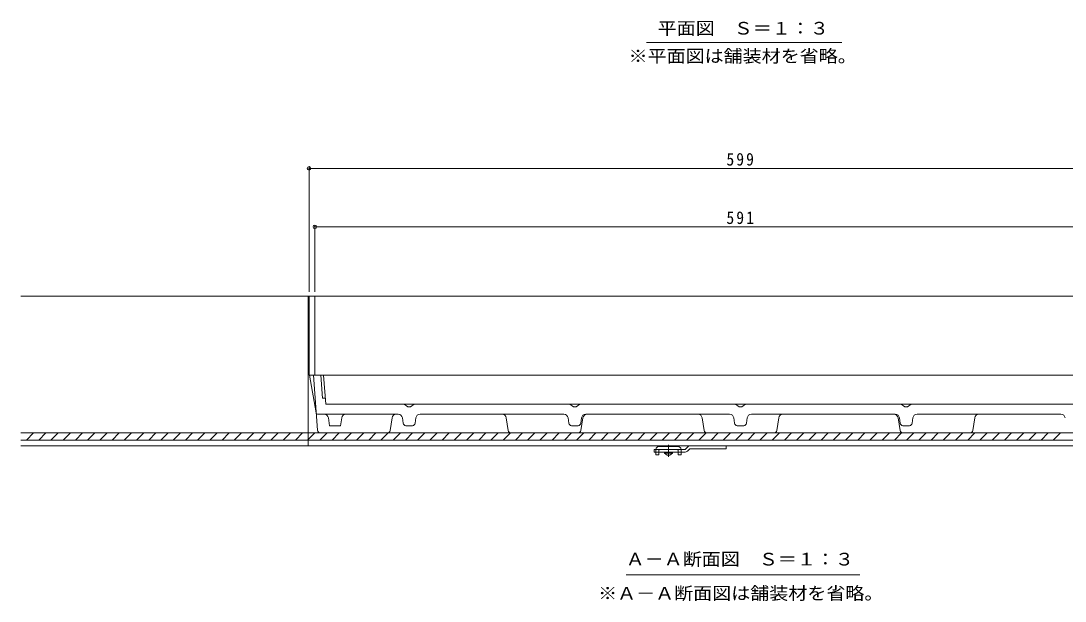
# Model space of a CAD drawing. Units: millimetres at full size, sheet at 1:3; details may follow other scales. Extents: x -1121 to 1153, y -824 to 816.
# Drawn here: x -1088 to -363, y -597 to -194 of the extents above; entities that cross this region are included whole.
import ezdxf
from ezdxf.enums import TextEntityAlignment as Align

# ---------------------------------------------------------------- set-up
doc = ezdxf.new("R2010")
doc.units = ezdxf.units.MM
doc.header["$LTSCALE"] = 3
doc.header["$PDMODE"] = 32
doc.header["$PDSIZE"] = 2.4
doc.linetypes.add('CHAIN1', pattern=[8, 5, -1, 1, -1])
doc.linetypes.add('DASHED2', pattern=[3, 2, -1])
for name, color, linetype, lineweight in [('4-1', 2, 'Continuous', 9), ('4-2', 3, 'Continuous', 9), ('4-4', 7, 'Continuous', 9), ('4-5', 7, 'Continuous', 9), ('4-9', 3, 'Continuous', 9)]:
    doc.layers.add(name, color=color, linetype=linetype, lineweight=lineweight)
doc.styles.add('ＭＳ ゴシック', font='')
doc.styles.get('ＭＳ ゴシック').set_extended_font_data('MS Gothic')

msp = doc.modelspace()

# ---------------------------------------------------------------- linework, layer by layer
at = {"layer": '4-1'}
for p, q in [((-888.18, -385.434), (-1087.68, -385.434)), ((-88.68, -385.434), (-888.18, -385.434)), ((-888.18, -489.434), (-888.18, -385.434)), ((-1083.808, -485.434), (-1078.808, -480.434)), ((-1075.323, -485.434), (-1070.323, -480.434)), ((-1066.838, -485.434), (-1061.838, -480.434)), ((-1058.352, -485.434), (-1053.352, -480.434)), ((-1049.867, -485.434), (-1044.867, -480.434)), ((-1041.382, -485.434), (-1036.382, -480.434)), ((-1032.896, -485.434), (-1027.896, -480.434)), ((-1024.411, -485.434), (-1019.411, -480.434)), ((-1015.926, -485.434), (-1010.926, -480.434)), ((-1007.441, -485.434), (-1002.441, -480.434)), ((-998.955, -485.434), (-993.955, -480.434)), ((-990.47, -485.434), (-985.47, -480.434)), ((-981.985, -485.434), (-976.985, -480.434)), ((-973.5, -485.434), (-968.499, -480.434)), ((-965.014, -485.434), (-960.014, -480.434)), ((-956.529, -485.434), (-951.529, -480.434)), ((-948.044, -485.434), (-943.044, -480.434)), ((-939.558, -485.434), (-934.558, -480.434)), ((-931.073, -485.434), (-926.073, -480.434)), ((-922.588, -485.434), (-917.588, -480.434)), ((-914.103, -485.434), (-909.102, -480.434)), ((-905.617, -485.434), (-900.617, -480.434)), ((-897.132, -485.434), (-892.132, -480.434)), ((-888.647, -485.434), (-883.647, -480.434)), ((-880.161, -485.434), (-875.161, -480.434)), ((-871.676, -485.434), (-866.676, -480.434)), ((-863.191, -485.434), (-858.191, -480.434)), ((-854.706, -485.434), (-849.705, -480.434)), ((-846.22, -485.434), (-841.22, -480.434)), ((-837.735, -485.434), (-832.735, -480.434)), ((-829.25, -485.434), (-824.25, -480.434)), ((-820.764, -485.434), (-815.764, -480.434)), ((-812.279, -485.434), (-807.279, -480.434)), ((-803.794, -485.434), (-798.794, -480.434)), ((-795.309, -485.434), (-790.309, -480.434)), ((-786.823, -485.434), (-781.823, -480.434)), ((-778.338, -485.434), (-773.338, -480.434)), ((-769.853, -485.434), (-764.853, -480.434)), ((-761.367, -485.434), (-756.367, -480.434)), ((-752.882, -485.434), (-747.882, -480.434)), ((-744.397, -485.434), (-739.397, -480.434)), ((-735.912, -485.434), (-730.912, -480.434)), ((-727.426, -485.434), (-722.426, -480.434)), ((-718.941, -485.434), (-713.941, -480.434)), ((-710.456, -485.434), (-705.456, -480.434)), ((-701.971, -485.434), (-696.97, -480.434)), ((-693.485, -485.434), (-688.485, -480.434)), ((-685, -485.434), (-680, -480.434)), ((-676.515, -485.434), (-671.515, -480.434)), ((-668.029, -485.434), (-663.029, -480.434)), ((-659.544, -485.434), (-654.544, -480.434)), ((-651.059, -485.434), (-646.059, -480.434)), ((-642.574, -485.434), (-637.573, -480.434)), ((-634.088, -485.434), (-629.088, -480.434)), ((-625.603, -485.434), (-620.603, -480.434)), ((-617.118, -485.434), (-612.118, -480.434)), ((-608.632, -485.434), (-603.632, -480.434)), ((-600.147, -485.434), (-595.147, -480.434)), ((-591.662, -485.434), (-586.662, -480.434)), ((-583.177, -485.434), (-578.176, -480.434)), ((-574.691, -485.434), (-569.691, -480.434)), ((-566.206, -485.434), (-561.206, -480.434)), ((-557.721, -485.434), (-552.721, -480.434)), ((-549.235, -485.434), (-544.235, -480.434)), ((-540.75, -485.434), (-535.75, -480.434)), ((-532.265, -485.434), (-527.265, -480.434)), ((-523.78, -485.434), (-518.78, -480.434)), ((-515.294, -485.434), (-510.294, -480.434)), ((-506.809, -485.434), (-501.809, -480.434)), ((-498.324, -485.434), (-493.324, -480.434)), ((-489.838, -485.434), (-484.838, -480.434)), ((-481.353, -485.434), (-476.353, -480.434)), ((-472.868, -485.434), (-467.868, -480.434)), ((-464.383, -485.434), (-459.383, -480.434)), ((-455.897, -485.434), (-450.897, -480.434)), ((-447.412, -485.434), (-442.412, -480.434)), ((-438.927, -485.434), (-433.927, -480.434)), ((-430.441, -485.434), (-425.441, -480.434)), ((-421.956, -485.434), (-416.956, -480.434)), ((-413.471, -485.434), (-408.471, -480.434)), ((-404.986, -485.434), (-399.986, -480.434)), ((-396.5, -485.434), (-391.5, -480.434)), ((-388.015, -485.434), (-383.015, -480.434)), ((-379.53, -485.434), (-374.53, -480.434)), ((-371.045, -485.434), (-366.044, -480.434))]:
    msp.add_line(p, q, dxfattribs=at)
at = {"layer": '4-1', "color": 4, "linetype": 'DASHED2'}
for p, q in [((-646.93, -493.934), (-646.93, -491.934)), ((-629.43, -493.934), (-629.43, -491.934)), ((-644.93, -493.934), (-644.93, -492.934)), ((-631.43, -493.934), (-631.43, -492.934))]:
    msp.add_line(p, q, dxfattribs=at)
at = {"layer": '4-1', "color": 4}
for p, q in [((-631.43, -489.934), (-644.93, -489.934)), ((-646.93, -493.934), (-646.93, -495.734)), ((-644.93, -495.734), (-646.93, -495.734)), ((-644.93, -493.934), (-644.93, -495.734)), ((-631.43, -493.934), (-631.43, -495.734)), ((-629.43, -495.734), (-631.43, -495.734)), ((-629.43, -493.934), (-629.43, -495.734))]:
    msp.add_line(p, q, dxfattribs=at)
at = {"layer": '4-1'}
for points in [[(-88.68, -480.434), (-888.18, -480.434), (-1087.68, -480.434)], [(-88.68, -485.434), (-888.18, -485.434), (-1087.68, -485.434)], [(-88.68, -489.434), (-888.18, -489.434), (-1087.68, -489.434)]]:
    msp.add_lwpolyline(points, dxfattribs=at)
at = {"layer": '4-1', "color": 4}
for centre, start, end in [((-644.93, -491.934), 90, 180), ((-631.43, -491.934), 0, 90)]:
    msp.add_arc(centre, 2, start, end, dxfattribs=at)
at = {"layer": '4-1', "color": 4, "linetype": 'DASHED2'}
for centre, start, end in [((-643.93, -492.934), 90, 180), ((-632.43, -492.934), 0, 90)]:
    msp.add_arc(centre, 1, start, end, dxfattribs=at)
at = {"layer": '4-2'}
for p, q in [((-288.68, -385.434), (-887.68, -385.434)), ((-887.68, -440.434), (-887.68, -385.434)), ((-883.68, -440.434), (-883.68, -385.434)), ((-887.68, -440.434), (-588.18, -440.434)), ((-887.33, -440.434), (-877.52, -440.434)), ((-882.754, -466.606), (-887.33, -440.434)), ((-881.813, -478.577), (-884.537, -440.434)), ((-878.382, -456.434), (-879.525, -440.434)), ((-876.091, -460.434), (-877.52, -440.434)), ((-288.68, -440.434), (-588.18, -440.434)), ((-878.382, -456.434), (-876.377, -456.434)), ((-876.091, -460.434), (-796.541, -460.434)), ((-819.18, -462.434), (-821.68, -460.434)), ((-819.18, -462.434), (-817.18, -462.434)), ((-814.68, -460.434), (-817.18, -462.434)), ((-796.541, -460.434), (-588.18, -460.434)), ((-704.18, -462.434), (-706.68, -460.434)), ((-704.18, -462.434), (-702.18, -462.434)), ((-699.68, -460.434), (-702.18, -462.434)), ((-589.18, -462.434), (-591.68, -460.434)), ((-589.18, -462.434), (-588.18, -462.434)), ((-379.82, -460.434), (-588.18, -460.434)), ((-587.18, -462.434), (-588.18, -462.434)), ((-587.18, -462.434), (-584.68, -460.434)), ((-476.68, -460.434), (-474.18, -462.434)), ((-472.18, -462.434), (-474.18, -462.434)), ((-472.18, -462.434), (-469.68, -460.434)), ((-300.27, -460.434), (-379.82, -460.434)), ((-881.769, -467.434), (-827.106, -467.434)), ((-874.217, -469.978), (-873.378, -475.434)), ((-865, -469.978), (-865.84, -475.434)), ((-831.419, -478.738), (-830.072, -469.978)), ((-825.829, -467.434), (-827.106, -467.434)), ((-822.399, -473.682), (-822.852, -470.062)), ((-813.509, -470.062), (-813.961, -473.682)), ((-810.532, -467.434), (-795.052, -467.434)), ((-712.107, -467.434), (-795.052, -467.434)), ((-749.441, -478.738), (-750.789, -469.978)), ((-710.829, -467.434), (-712.107, -467.434)), ((-707.399, -473.682), (-707.852, -470.062)), ((-698.509, -470.062), (-698.961, -473.682)), ((-698.919, -478.738), (-697.572, -469.978)), ((-695.532, -467.434), (-597.106, -467.434)), ((-613.441, -478.738), (-614.789, -469.978)), ((-595.829, -467.434), (-597.106, -467.434)), ((-592.399, -473.682), (-592.852, -470.062)), ((-583.961, -473.682), (-583.509, -470.062)), ((-580.532, -467.434), (-579.254, -467.434)), ((-480.829, -467.434), (-579.254, -467.434)), ((-562.92, -478.738), (-561.572, -469.978)), ((-477.441, -478.738), (-478.789, -469.978)), ((-477.852, -470.062), (-477.399, -473.682)), ((-468.961, -473.682), (-468.509, -470.062)), ((-465.532, -467.434), (-464.254, -467.434)), ((-464.254, -467.434), (-381.308, -467.434)), ((-426.919, -478.738), (-425.572, -469.978)), ((-365.829, -467.434), (-381.308, -467.434)), ((-873.378, -475.434), (-865.84, -475.434)), ((-815.946, -475.434), (-820.415, -475.434)), ((-700.946, -475.434), (-705.415, -475.434)), ((-588.18, -475.434), (-590.415, -475.434)), ((-588.18, -475.434), (-585.946, -475.434)), ((-475.415, -475.434), (-470.946, -475.434)), ((-879.818, -480.434), (-833.396, -480.434)), ((-700.896, -480.434), (-747.464, -480.434)), ((-588.18, -480.434), (-611.464, -480.434)), ((-588.18, -480.434), (-564.896, -480.434)), ((-475.465, -480.434), (-428.896, -480.434))]:
    msp.add_line(p, q, dxfattribs=at)
for centre, radius, start, end in [((-881.769, -466.434), 1, 189.91953, 270), ((-877.183, -470.434), 3, 8.74626, 90), ((-862.035, -470.434), 3, 90, 171.25374), ((-827.106, -470.434), 3, 90, 171.25383), ((-825.829, -470.434), 3, 7.12485, 90), ((-810.532, -470.434), 3, 90, 172.87503), ((-753.754, -470.434), 3, 8.74615, 90), ((-710.829, -470.434), 3, 7.12485, 90), ((-695.532, -470.434), 3, 90, 172.87503), ((-694.607, -470.434), 3, 90, 171.25385), ((-617.754, -470.434), 3, 8.74615, 90), ((-595.829, -470.434), 3, 7.12485, 90), ((-580.532, -470.434), 3, 90, 172.87515), ((-558.607, -470.434), 3, 90, 171.25385), ((-481.754, -470.434), 3, 8.74615, 90), ((-480.829, -470.434), 3, 7.12497, 90), ((-465.532, -470.434), 3, 90, 172.87515), ((-422.607, -470.434), 3, 90, 171.25385), ((-365.829, -470.434), 3, 7.12497, 90), ((-820.415, -473.434), 2, 187.12465, 270), ((-815.946, -473.434), 2, 270, 352.87511), ((-705.415, -473.434), 2, 187.12465, 270), ((-700.946, -473.434), 2, 270, 352.87511), ((-590.415, -473.434), 2, 187.12465, 270), ((-585.946, -473.434), 2, 270, 352.87535), ((-475.415, -473.434), 2, 187.12489, 270), ((-470.946, -473.434), 2, 270, 352.87535), ((-879.818, -478.434), 2, 184.08559, 270), ((-833.396, -478.434), 2, 270, 351.25389), ((-747.464, -478.434), 2, 188.74606, 270), ((-700.896, -478.434), 2, 270, 351.25394), ((-611.464, -478.434), 2, 188.74606, 270), ((-564.896, -478.434), 2, 270, 351.25394), ((-475.465, -478.434), 2, 188.74606, 270), ((-428.896, -478.434), 2, 270, 351.25394)]:
    msp.add_arc(centre, radius, start, end, dxfattribs=at)
at = {"layer": '4-4'}
for p, q in [((-887.68, -295.812), (-887.68, -382.434)), ((-887.68, -296.712), (-288.68, -296.712)), ((-883.68, -336.395), (-883.68, -382.434)), ((-883.68, -337.295), (-292.68, -337.295))]:
    msp.add_line(p, q, dxfattribs=at)
for p in [(-887.68, -296.712), (-883.68, -337.295)]:
    msp.add_point(p, dxfattribs=at)
at = {"layer": '4-5'}
for p, q in [((-653.312, -209.354), (-517.923, -209.354)), ((-667.646, -579.127), (-505.392, -579.127))]:
    msp.add_line(p, q, dxfattribs=at)
at = {"layer": '4-9'}
for p, q in [((-648.18, -491.934), (-648.18, -493.934)), ((-648.18, -491.934), (-626.68, -491.934)), ((-625.059, -490.313), (-626.68, -491.934)), ((-624.973, -493.055), (-623.352, -491.434)), ((-623.352, -491.434), (-598.18, -491.434)), ((-622.938, -489.434), (-598.18, -489.434)), ((-598.18, -489.434), (-598.18, -491.434)), ((-627.094, -493.934), (-648.18, -493.934))]:
    msp.add_line(p, q, dxfattribs=at)
at = {"layer": '4-9', "color": 4, "linetype": 'CHAIN1'}
msp.add_line((-638.18, -488.838), (-638.18, -497.122), dxfattribs=at)
at = {"layer": '4-9', "color": 2}
for p, q in [((-640.93, -494.434), (-640.93, -493.934)), ((-639.18, -495.934), (-640.93, -494.434)), ((-635.43, -494.434), (-640.93, -494.434)), ((-637.18, -495.934), (-639.18, -495.934)), ((-635.43, -494.434), (-637.18, -495.934)), ((-635.43, -494.434), (-635.43, -493.934))]:
    msp.add_line(p, q, dxfattribs=at)
at = {"layer": '4-9'}
for centre, start, end in [((-622.938, -492.434), 90, 134.99996), ((-627.094, -490.934), 270, 314.99996)]:
    msp.add_arc(centre, 3, start, end, dxfattribs=at)

# ---------------------------------------------------------------- texts
at = {"layer": '4-4', "color": 2, "char_height": 8.798, "attachment_point": 7, "style": 'ＭＳ ゴシック'}
for s, insert in [('\\T1.27;\\W0.9;599', (-597.93, -294.912)), ('\\T1.27;\\W0.9;591', (-597.93, -335.495))]:
    msp.add_mtext(s, dxfattribs=dict(at, insert=insert))
at = {"layer": '4-5', "color": 2, "style": 'ＭＳ ゴシック', "width": 1.1}
for s, p in [('平面図\u3000Ｓ＝１：３', (-645.64, -206.443)), ('※平面図は舗装材を省略。', (-665.89, -225.75)), ('Ａ－Ａ断面図\u3000Ｓ＝１：３', (-667.853, -575.171)), ('※Ａ－Ａ断面図は舗装材を省略。', (-687.019, -598.85))]:
    msp.add_text(s, height=8.798, dxfattribs=at).set_placement(p, align=Align.BOTTOM_LEFT)

doc.saveas('drawing.dxf')
